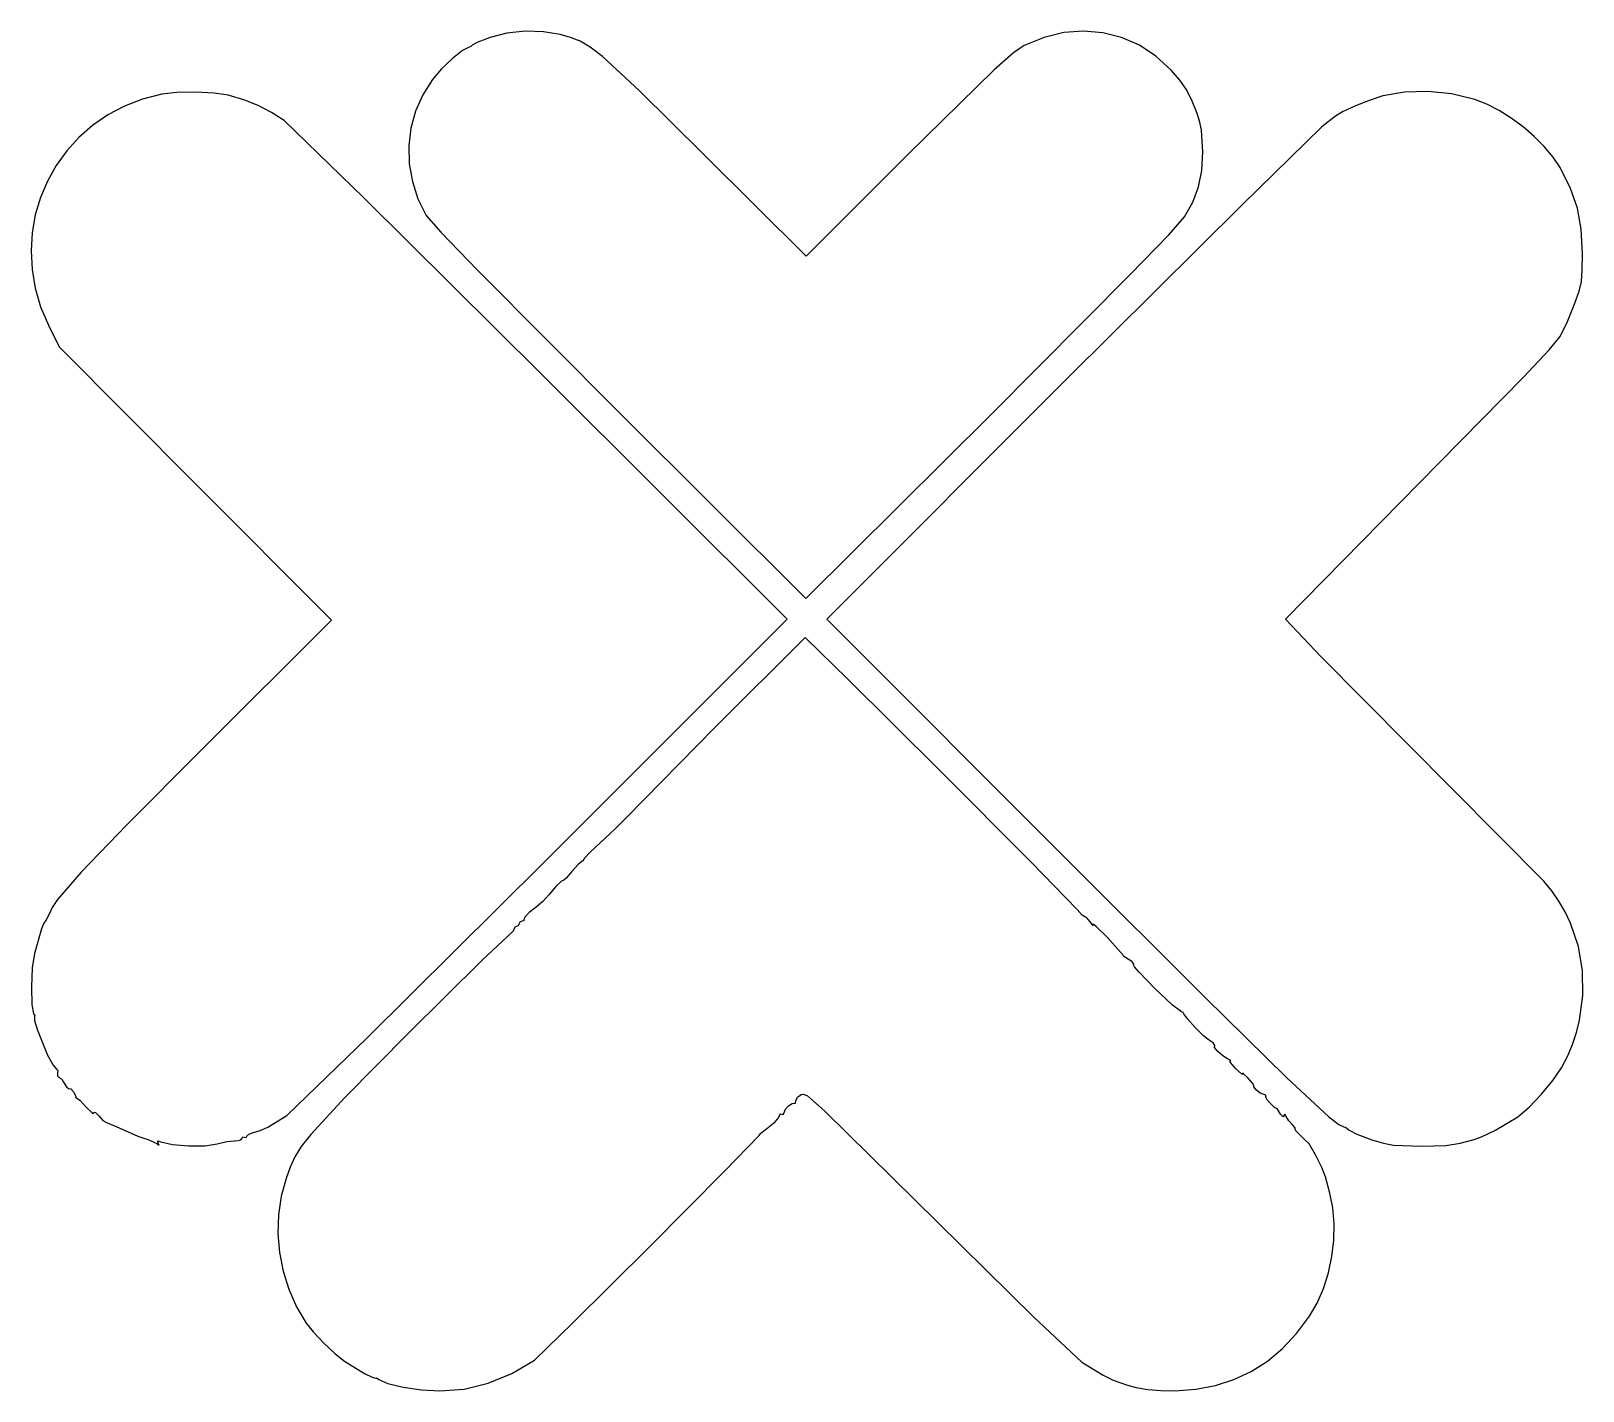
# Model space of a CAD drawing. Extents: x 0 to 706, y 0 to 209.
# Drawn here: x 0 to 238.4, y 0 to 208.9 of the extents above; entities that cross this region are included whole.
import ezdxf

# ---------------------------------------------------------------- set-up
doc = ezdxf.new("R2010")
doc.units = 0
doc.header["$MEASUREMENT"] = 0
doc.layers.add('Layer 1', color=7, linetype='Continuous')

msp = doc.modelspace()

# ---------------------------------------------------------------- linework, layer by layer
at = {"layer": 'Layer 1'}
for p, q in [((70.5556, 207.881), (68.652438, 207.15225)), ((73.11832, 208.518766), (70.5556, 207.881)), ((75.935937, 208.813875), (73.11832, 208.518766)), ((78.750311, 208.755547), (75.935937, 208.813875)), ((81.3033, 208.333), (78.750311, 208.755547)), ((82.903226, 207.876818), (81.3033, 208.333)), ((84.360373, 207.288484), (82.903226, 207.876818)), ((155.602904, 207.881119), (152.576, 206.642)), ((158.651172, 208.616578), (155.602904, 207.881119)), ((161.68001, 208.855279), (158.651172, 208.616578)), ((164.648625, 208.604125), (161.68001, 208.855279)), ((167.516225, 207.870018), (164.648625, 208.604125)), ((170.242016, 206.659859), (167.516225, 207.870018)), ((66.316716, 205.880406), (64.776325, 204.6435)), ((67.2995, 206.375), (66.316716, 205.880406)), ((67.598925, 206.462625), (67.2995, 206.375)), ((67.7923, 206.674), (67.598925, 206.462625)), ((68.652438, 207.15225), (67.7923, 206.674)), ((85.911513, 206.370314), (84.360373, 207.288484)), ((87.793412, 204.924625), (85.911513, 206.370314)), ((150.9025, 205.515531), (147.96825, 202.9125)), ((152.576, 206.642), (150.9025, 205.515531)), ((172.785205, 204.980553), (170.242016, 206.659859)), ((175.105, 202.839), (172.785205, 204.980553)), ((63.097147, 203.034594), (61.698, 201.424)), ((64.776325, 204.6435), (63.097147, 203.034594)), ((93.49657, 199.659953), (87.793412, 204.924625)), ((147.96825, 202.9125), (134.761, 189.943)), ((176.472812, 201.284219), (175.105, 202.839)), ((61.698, 201.424), (60.205085, 199.08049)), ((177.43825, 199.91675), (176.472812, 201.284219)), ((17.151662, 198.405084), (14.389515, 197.328123)), ((20.1083, 199.178), (17.151662, 198.405084)), ((22.415736, 199.433406), (20.1083, 199.178)), ((25.302612, 199.47975), (22.415736, 199.433406)), ((28.149983, 199.328469), (25.302612, 199.47975)), ((30.3389, 198.991), (28.149983, 199.328469)), ((32.733105, 198.274781), (30.3389, 198.991)), ((34.914637, 197.4095), (32.733105, 198.274781)), ((60.205085, 199.08049), (59.099678, 196.564047)), ((103.364, 189.913), (93.49657, 199.659953)), ((178.235313, 198.347156), (177.43825, 199.91675)), ((179.098, 196.186), (178.235313, 198.347156)), ((205.673516, 198.258797), (203.419125, 197.361125)), ((207.61, 198.889), (205.673516, 198.258797)), ((210.958781, 199.477203), (207.61, 198.889)), ((214.51475, 199.575375), (210.958781, 199.477203)), ((218.161094, 199.188109), (214.51475, 199.575375)), ((221.781, 198.32), (218.161094, 199.188109)), ((223.596918, 197.626166), (221.781, 198.32)), ((11.833572, 195.970988), (9.495545, 194.357547)), ((14.389515, 197.328123), (11.833572, 195.970988)), ((36.950202, 196.364969), (34.914637, 197.4095)), ((38.9065, 195.111), (36.950202, 196.364969)), ((59.099678, 196.564047), (58.384014, 193.922799)), ((179.540609, 194.868172), (179.098, 196.186)), ((200.378, 195.798), (198.261, 194.124)), ((201.452172, 196.454641), (200.378, 195.798)), ((203.419125, 197.361125), (201.452172, 196.454641)), ((225.468031, 196.671391), (223.596918, 197.626166)), ((227.340504, 195.498764), (225.468031, 196.671391)), ((229.1605, 194.151375), (227.340504, 195.498764)), ((9.495545, 194.357547), (7.38715, 192.511671)), ((51.0864, 183.2745), (38.9065, 195.111)), ((58.384014, 193.922799), (58.060325, 191.204875)), ((179.806875, 193.627125), (179.540609, 194.868172)), ((179.966, 190.325), (179.806875, 193.627125)), ((198.261, 194.124), (186.00975, 182.18775)), ((230.874184, 192.672314), (229.1605, 194.151375)), ((7.38715, 192.511671), (5.520099, 190.457229)), ((58.060325, 191.204875), (58.130846, 188.458404)), ((232.427719, 191.104672), (230.874184, 192.672314)), ((233.76727, 189.491537), (232.427719, 191.104672)), ((5.520099, 190.457229), (3.906106, 188.21809)), ((58.130846, 188.458404), (58.597809, 185.731516)), ((119.062, 174.296), (103.364, 189.913)), ((134.761, 189.943), (119.062, 174.296)), ((179.808031, 187.458172), (179.966, 190.325)), ((234.839, 187.876), (233.76727, 189.491537)), ((3.906106, 188.21809), (2.556885, 185.818125)), ((179.321, 184.932875), (179.808031, 187.458172)), ((236.47275, 184.673219), (234.839, 187.876)), ((2.556885, 185.818125), (1.484149, 183.281203)), ((58.597809, 185.731516), (59.46345, 183.072338)), ((178.462719, 182.596391), (179.321, 184.932875)), ((237.52825, 181.63525), (236.47275, 184.673219)), ((1.484149, 183.281203), (0.699612, 180.631193)), ((78.2825, 156.291), (51.0864, 183.2745)), ((59.46345, 183.072338), (60.73, 180.529)), ((186.00975, 182.18775), (159.279, 155.583)), ((177.191, 180.296), (178.462719, 182.596391)), ((238.098125, 178.404906), (237.52825, 181.63525)), ((0.699612, 180.631193), (0.214986, 177.891966)), ((60.73, 180.529), (62.960414, 177.971953)), ((174.761781, 177.572937), (177.191, 180.296)), ((0.214986, 177.891966), (0.041987, 175.087391)), ((62.960414, 177.971953), (68.592388, 172.119875)), ((168.8415, 171.44975), (174.761781, 177.572937)), ((238.275, 174.625), (238.098125, 178.404906)), ((0.041987, 175.087391), (0.192327, 172.241337)), ((238.251984, 172.121625), (238.275, 174.625)), ((0.192327, 172.241337), (0.677721, 169.377674)), ((68.592388, 172.119875), (90.3888, 150.195)), ((238.111125, 170.4005), (238.251984, 172.121625)), ((0.677721, 169.377674), (1.50988, 166.520272)), ((147.523, 150.02), (168.8415, 171.44975)), ((237.767203, 168.895375), (238.111125, 170.4005)), ((235.990375, 164.227875), (237.135, 167.04)), ((237.135, 167.04), (237.767203, 168.895375)), ((1.50988, 166.520272), (2.70052, 163.693)), ((2.70052, 163.693), (4.34481, 160.337)), ((234.857, 161.925), (235.990375, 164.227875)), ((4.34481, 160.337), (25.2533, 139.367)), ((229.197625, 155.625375), (233.184984, 159.878297)), ((233.184984, 159.878297), (234.857, 161.925)), ((116.172, 118.522), (78.2825, 156.291)), ((159.279, 155.583), (122.238, 118.531)), ((213.267, 139.449), (229.197625, 155.625375)), ((90.3888, 150.195), (119.031, 121.708)), ((119.031, 121.708), (147.523, 150.02)), ((25.2533, 139.367), (46.1621, 118.396)), ((192.681, 118.55), (213.267, 139.449)), ((46.1621, 118.396), (26.0537, 98.3144)), ((78.6353, 81.0283), (116.172, 118.522)), ((122.238, 118.531), (159.632, 81.1045)), ((198.12925, 112.774275), (192.681, 118.55)), ((118.923, 115.701), (105.04, 101.906)), ((125.430359, 109.389569), (118.923, 115.701)), ((211.397, 99.3982), (198.12925, 112.774275)), ((139.507375, 95.380175), (125.430359, 109.389569)), ((105.04, 101.906), (91.3695, 87.9851)), ((26.0537, 98.3144), (14.784562, 86.981795)), ((232.343, 78.2724), (211.397, 99.3982)), ((153.731203, 81.093919), (139.507375, 95.380175)), ((14.784562, 86.981795), (7.75428, 79.681838)), ((89.7323, 86.345), (85.96985, 82.790463)), ((91.3695, 87.9851), (89.7323, 86.345)), ((84.6579, 81.3589), (84.042088, 80.87265)), ((84.850975, 81.40295), (84.6579, 81.3589)), ((85.031037, 81.809858), (84.8075, 81.447)), ((84.8075, 81.447), (84.850975, 81.40295)), ((85.96985, 82.790463), (85.031037, 81.809858)), ((160.679, 73.9519), (153.731203, 81.093919)), ((159.632, 81.1045), (180.358656, 60.417823)), ((7.75428, 79.681838), (4.097235, 75.483186)), ((51.606838, 54.1931), (78.6353, 81.0283)), ((82.204625, 78.745537), (81.8445, 78.4678)), ((83.0704, 79.7657), (82.204625, 78.745537)), ((84.042088, 80.87265), (83.0704, 79.7657)), ((80.6563, 77.4592), (79.5708, 76.1995)), ((81.495425, 78.2752), (80.6563, 77.4592)), ((81.8445, 78.4678), (81.495425, 78.2752)), ((233.574786, 76.786347), (232.343, 78.2724)), ((234.668932, 75.215905), (233.574786, 76.786347)), ((3.263171, 74.255806), (2.94781, 73.4545)), ((4.097235, 75.483186), (3.263171, 74.255806)), ((77.6112, 74.2892), (76.5525, 73.4979)), ((78.6423, 75.1683), (77.6112, 74.2892)), ((79.5708, 76.1995), (78.6423, 75.1683)), ((161.433625, 73.088387), (160.679, 73.9519)), ((235.624552, 73.570451), (234.668932, 75.215905)), ((1.996881, 71.844844), (1.629348, 70.9552)), ((2.35479, 72.3761), (1.996881, 71.844844)), ((2.94781, 73.4545), (2.35479, 72.3761)), ((74.9653, 71.7016), (74.861688, 71.408513)), ((75.103475, 72.012912), (74.9653, 71.7016)), ((75.4356, 72.1425), (75.103475, 72.012912)), ((75.707437, 72.20305), (75.4356, 72.1425)), ((75.865463, 72.7711), (75.7002, 72.3485)), ((75.7002, 72.3485), (75.707437, 72.20305)), ((76.5525, 73.4979), (75.865463, 72.7711)), ((161.856, 72.8371), (161.433625, 73.088387)), ((162.1805, 72.683012), (161.856, 72.8371)), ((162.703, 72.0529), (162.1805, 72.683012)), ((163.096, 71.524225), (162.703, 72.0529)), ((163.1575, 71.484353), (163.096, 71.524225)), ((163.204797, 71.623991), (163.111, 71.6134)), ((163.111, 71.6134), (163.1575, 71.484353)), ((163.648375, 71.2617), (163.204797, 71.623991)), ((236.440766, 71.859364), (235.624552, 73.570451)), ((237.651436, 68.277807), (236.440766, 71.859364)), ((1.629348, 70.9552), (0.552803, 67.2036)), ((74.0657, 70.6231), (69.267988, 66.128975)), ((74.161, 70.8746), (74.0657, 70.6231)), ((74.334362, 71.217725), (74.161, 70.8746)), ((74.6125, 71.3237), (74.334362, 71.217725)), ((74.861688, 71.408513), (74.6125, 71.3237)), ((165.298, 69.6731), (163.648375, 71.2617)), ((167.742, 66.939), (165.298, 69.6731)), ((0.552803, 67.2036), (0.234222, 64.980778)), ((167.8485, 66.728875), (167.742, 66.939)), ((238.293875, 64.546262), (237.651436, 68.277807)), ((0.234222, 64.980778), (0.101776, 62.045025)), ((69.267988, 66.128975), (58.0052, 54.9393)), ((168.099, 66.5954), (167.8485, 66.728875)), ((169.08025, 65.97165), (168.099, 66.5954)), ((169.398094, 65.603066), (169.08025, 65.97165)), ((169.34, 65.4397), (169.398094, 65.603066)), ((169.485328, 65.154363), (169.34, 65.4397)), ((170.153875, 64.377475), (169.485328, 65.154363)), ((172.629, 61.8238), (170.153875, 64.377475)), ((238.361018, 60.73976), (238.293875, 64.546262)), ((0.101776, 62.045025), (0.167239, 59.373459)), ((175.332125, 59.269925), (172.629, 61.8238)), ((180.358656, 60.417823), (192.909, 48.078487)), ((237.845797, 56.93333), (238.361018, 60.73976)), ((0.167239, 59.373459), (0.442384, 57.9432)), ((0.442384, 57.9432), (0.630326, 57.631687)), ((0.591256, 57.5022), (0.58807, 56.894088)), ((0.630326, 57.631687), (0.591256, 57.5022)), ((176.692, 58.2078), (175.332125, 59.269925)), ((176.976375, 58.1261), (176.692, 58.2078)), ((177.095, 57.9298), (176.976375, 58.1261)), ((177.626016, 57.164761), (177.095, 57.9298)), ((0.58807, 56.894088), (1.020321, 55.38815)), ((1.020321, 55.38815), (2.55588, 51.5932)), ((58.0052, 54.9393), (48.22305, 45.044448)), ((178.818625, 55.821462), (177.626016, 57.164761)), ((180.072172, 54.543508), (178.818625, 55.821462)), ((236.741146, 53.202), (237.367592, 55.053588)), ((237.367592, 55.053588), (237.845797, 56.93333)), ((39.3347, 42.3243), (51.606838, 54.1931)), ((180.786, 53.9745), (180.072172, 54.543508)), ((181.555, 53.4453), (180.786, 53.9745)), ((181.853375, 53.071538), (181.555, 53.4453)), ((181.739793, 52.851404), (181.827, 52.9161)), ((181.810531, 52.677398), (181.739793, 52.851404)), ((182.3005, 52.121962), (181.810531, 52.677398)), ((181.827, 52.9161), (181.853375, 53.071538)), ((235.965577, 51.387944), (236.741146, 53.202)), ((2.55588, 51.5932), (3.424417, 50.03595)), ((183.046219, 51.490795), (182.3005, 52.121962)), ((183.797, 51.0249), (183.046219, 51.490795)), ((184.282875, 50.771037), (183.797, 51.0249)), ((184.136172, 50.652961), (184.213, 50.7211)), ((184.271125, 50.397162), (184.136172, 50.652961)), ((184.213, 50.7211), (184.282875, 50.771037)), ((185.065, 49.485), (184.271125, 50.397162)), ((235.04, 49.6208), (235.965577, 51.387944)), ((3.424417, 50.03595), (3.97863, 49.3883)), ((3.97863, 49.3883), (4.150652, 49.22895)), ((4.150652, 49.22895), (4.10069, 48.8458)), ((4.10069, 48.8458), (4.102104, 48.40125)), ((4.102104, 48.40125), (4.41572, 48.1025)), ((4.41572, 48.1025), (4.785256, 47.86075)), ((4.785256, 47.86075), (4.93889, 47.5617)), ((185.909375, 48.700087), (185.065, 49.485)), ((186.099578, 48.582342), (185.909375, 48.700087)), ((186.2125, 48.719625), (186.064813, 48.797747)), ((186.064813, 48.797747), (186.09, 48.6828)), ((186.09, 48.6828), (186.099578, 48.582342)), ((186.917, 48.0654), (186.2125, 48.719625)), ((187.639375, 47.255637), (186.917, 48.0654)), ((192.909, 48.078487), (199.322844, 42.118258)), ((231.97525, 45.57055), (233.732531, 47.698819)), ((233.732531, 47.698819), (235.04, 49.6208)), ((4.93889, 47.5617), (5.46806, 46.6921)), ((5.46806, 46.6921), (5.841785, 46.400563)), ((5.841785, 46.400563), (5.99723, 46.443)), ((5.99723, 46.443), (6.158622, 46.410587)), ((6.158622, 46.410587), (6.5465, 45.9392)), ((6.5465, 45.9392), (6.876614, 45.372425)), ((6.876614, 45.372425), (6.89928, 45.1109)), ((117.723625, 45.108325), (118.321, 45.5554)), ((118.321, 45.5554), (118.670057, 45.593821)), ((118.670057, 45.593821), (119.254391, 45.3067)), ((119.254391, 45.3067), (121.951875, 42.983125)), ((187.803, 46.9189), (187.639375, 47.255637)), ((187.825, 46.711637), (187.803, 46.9189)), ((188.207, 46.2133), (187.825, 46.711637)), ((188.803625, 45.71505), (188.207, 46.2133)), ((189.341, 45.5078), (188.803625, 45.71505)), ((189.63625, 45.419812), (189.341, 45.5078)), ((189.651, 45.2083), (189.63625, 45.419812)), ((230.075094, 43.581631), (231.97525, 45.57055)), ((6.89928, 45.1109), (6.85633, 45.066838)), ((6.85633, 45.066838), (7.02875, 45.0227)), ((7.02875, 45.0227), (7.603644, 44.588075)), ((7.603644, 44.588075), (8.52806, 43.6049)), ((8.52806, 43.6049), (9.356686, 42.776825)), ((48.22305, 45.044448), (42.983425, 39.396763)), ((115.711, 42.7628), (115.912953, 43.264162)), ((115.912953, 43.264162), (116.379375, 43.79575)), ((116.379375, 43.79575), (116.901109, 44.166462)), ((116.901109, 44.166462), (117.269, 44.1852)), ((117.269, 44.1852), (117.414375, 44.214613)), ((117.414375, 44.214613), (117.475, 44.5747)), ((117.475, 44.5747), (117.723625, 45.108325)), ((121.951875, 42.983125), (139.223, 25.9297)), ((189.834672, 44.774855), (189.651, 45.2083)), ((190.413875, 44.091688), (189.834672, 44.774855)), ((191.066391, 43.493927), (190.413875, 44.091688)), ((191.47, 43.3167), (191.066391, 43.493927)), ((191.47, 43.2691), (191.47, 43.3167)), ((191.911, 42.5092), (191.47, 43.2691)), ((228.339, 42.0777), (230.075094, 43.581631)), ((9.356686, 42.776825), (9.608793, 42.635319)), ((9.608793, 42.635319), (9.70139, 42.7145)), ((9.70139, 42.7145), (9.761079, 42.826163)), ((9.761079, 42.826163), (9.923595, 42.7732)), ((9.923595, 42.7732), (10.4578, 42.2361)), ((10.4578, 42.2361), (11.078975, 41.556888)), ((11.078975, 41.556888), (11.5104, 41.2745)), ((11.5104, 41.2745), (13.5763, 40.4207)), ((35.228563, 39.999248), (36.416375, 40.537162)), ((36.416375, 40.537162), (39.3347, 42.3243)), ((112.801, 40.1106), (114.326875, 41.356075)), ((114.326875, 41.356075), (114.820234, 41.956078)), ((114.820234, 41.956078), (115.006, 42.4076)), ((115.006, 42.4076), (115.10925, 42.56925)), ((115.10925, 42.56925), (115.358, 42.5092)), ((115.358, 42.5092), (115.60725, 42.493763)), ((115.60725, 42.493763), (115.711, 42.7628)), ((192.3305, 42.120662), (191.911, 42.5092)), ((192.471, 42.3667), (192.3305, 42.120662)), ((192.5765, 42.524388), (192.471, 42.3667)), ((192.799, 42.1564), (192.5765, 42.524388)), ((193.213875, 41.47665), (192.799, 42.1564)), ((193.793, 40.8335), (193.213875, 41.47665)), ((194.190375, 40.397262), (193.793, 40.8335)), ((199.322844, 42.118258), (200.86602, 40.915235)), ((200.86602, 40.915235), (201.64, 40.5689)), ((201.64, 40.5689), (202.053, 40.424525)), ((224.810625, 40.016762), (228.339, 42.0777)), ((13.5763, 40.4207), (16.448738, 39.116338)), ((16.448738, 39.116338), (18.1406, 38.5634)), ((18.1406, 38.5634), (19.3545, 38.0042)), ((19.5891, 38.0712), (19.487662, 38.409475)), ((19.487662, 38.409475), (19.9623, 38.2808)), ((19.9623, 38.2808), (21.740941, 37.86118)), ((28.6015, 37.9382), (30.128688, 38.295063)), ((30.128688, 38.295063), (31.8382, 38.472)), ((31.8382, 38.472), (32.274287, 38.592237)), ((32.274287, 38.592237), (32.4556, 38.8477)), ((32.4556, 38.8477), (32.559212, 39.032)), ((32.559212, 39.032), (32.8084, 38.9814)), ((32.8084, 38.9814), (33.0575, 38.928962)), ((33.0575, 38.928962), (33.1611, 39.1091)), ((33.1611, 39.1091), (33.461875, 39.41905)), ((33.461875, 39.41905), (34.1849, 39.6795)), ((34.1849, 39.6795), (35.228563, 39.999248)), ((42.983425, 39.396763), (41.526368, 37.523639)), ((106.600017, 33.783755), (111.831, 39.2086)), ((111.831, 39.2086), (112.11575, 39.59135)), ((112.11575, 39.59135), (112.801, 40.1106)), ((194.17, 40.2158), (194.190375, 40.397262)), ((194.256125, 39.943913), (194.17, 40.2158)), ((194.91, 39.2908), (194.256125, 39.943913)), ((195.590875, 38.605825), (194.91, 39.2908)), ((196.334812, 37.964989), (195.590875, 38.605825)), ((202.053, 40.424525), (202.463, 40.0775)), ((202.463, 40.0775), (203.65475, 39.435675)), ((203.65475, 39.435675), (205.946, 38.5828)), ((205.946, 38.5828), (207.724234, 38.048953)), ((219.489, 38.0363), (221.637, 38.6438)), ((221.637, 38.6438), (222.904547, 39.103327)), ((222.904547, 39.103327), (224.810625, 40.016762)), ((19.3545, 38.0042), (19.729087, 37.750788)), ((19.729087, 37.750788), (19.5891, 38.0712)), ((21.740941, 37.86118), (24.2381, 37.645813)), ((24.2381, 37.645813), (26.757159, 37.662289)), ((26.757159, 37.662289), (28.6015, 37.9382)), ((40.556112, 35.941945), (39.856382, 34.394895)), ((41.526368, 37.523639), (40.556112, 35.941945)), ((197.28925, 36.255837), (196.334812, 37.964989)), ((198.251562, 34.300892), (197.28925, 36.255837)), ((207.724234, 38.048953), (209.271375, 37.746275)), ((209.271375, 37.746275), (213.607, 37.5816)), ((213.607, 37.5816), (217.306625, 37.705112)), ((217.306625, 37.705112), (219.489, 38.0363)), ((39.856382, 34.394895), (39.2109, 32.6257)), ((95.008538, 22.13107), (106.600017, 33.783755)), ((198.807, 32.8928), (198.251562, 34.300892)), ((39.2109, 32.6257), (38.449515, 29.900561)), ((199.479, 30.3951), (198.807, 32.8928)), ((38.449515, 29.900561), (38.028327, 27.07133)), ((199.952283, 28.106229), (199.479, 30.3951)), ((38.028327, 27.07133), (37.941097, 24.182949)), ((200.159891, 25.675953), (199.952283, 28.106229)), ((37.941097, 24.182949), (38.181587, 21.280362)), ((139.223, 25.9297), (154.009625, 11.353967)), ((200.111584, 23.163913), (200.159891, 25.675953)), ((83.208764, 10.400542), (95.008538, 22.13107)), ((199.817125, 20.62975), (200.111584, 23.163913)), ((38.181587, 21.280362), (38.743561, 18.408512)), ((199.286275, 18.133106), (199.817125, 20.62975)), ((38.743561, 18.408512), (39.62078, 15.612339)), ((198.528797, 15.733622), (199.286275, 18.133106)), ((39.62078, 15.612339), (40.807005, 12.936788)), ((197.554451, 13.490939), (198.528797, 15.733622)), ((40.807005, 12.936788), (42.296, 10.4268)), ((196.373, 11.4647), (197.554451, 13.490939)), ((42.296, 10.4268), (43.426655, 9.020501)), ((77.3529, 4.74217), (83.208764, 10.400542)), ((154.009625, 11.353967), (161.396, 4.41127)), ((194.391572, 8.827521), (196.373, 11.4647)), ((43.426655, 9.020501), (45.014238, 7.347127)), ((45.014238, 7.347127), (46.707252, 5.756362)), ((192.241641, 6.537594), (194.391572, 8.827521)), ((46.707252, 5.756362), (48.1542, 4.59789)), ((189.921107, 4.59375), (192.241641, 6.537594)), ((48.1542, 4.59789), (51.253125, 2.704881)), ((51.253125, 2.704881), (52.441688, 2.102931)), ((70.260738, 1.187713), (73.855892, 2.670147)), ((73.855892, 2.670147), (77.3529, 4.74217)), ((161.396, 4.41127), (164.6705, 2.424334)), ((164.6705, 2.424334), (166.241094, 1.656655)), ((184.759846, 1.739629), (187.427875, 2.994818)), ((187.427875, 2.994818), (189.921107, 4.59375)), ((52.441688, 2.102931), (52.9167, 1.9898)), ((52.9167, 1.9898), (53.067087, 2.015288)), ((53.067087, 2.015288), (53.4286, 1.77778)), ((53.4286, 1.77778), (54.838344, 1.136472)), ((54.838344, 1.136472), (57.190425, 0.565545)), ((57.190425, 0.565545), (60.004394, 0.156146)), ((60.004394, 0.156146), (62.7998, -0.000576)), ((62.7998, -0.000576), (66.573389, 0.296822)), ((66.573389, 0.296822), (70.260738, 1.187713)), ((166.241094, 1.656655), (167.378, 1.24544)), ((167.378, 1.24544), (168.275, 0.966036)), ((168.275, 0.966036), (169.754156, 0.533271)), ((169.754156, 0.533271), (171.5185, 0.227539)), ((171.5185, 0.227539), (173.513844, 0.055753)), ((173.513844, 0.055753), (175.686, 0.024824)), ((175.686, 0.024824), (178.891006, 0.255802)), ((178.891006, 0.255802), (181.914922, 0.827014)), ((181.914922, 0.827014), (184.759846, 1.739629))]:
    msp.add_line(p, q, dxfattribs=at)

doc.saveas('drawing.dxf')
